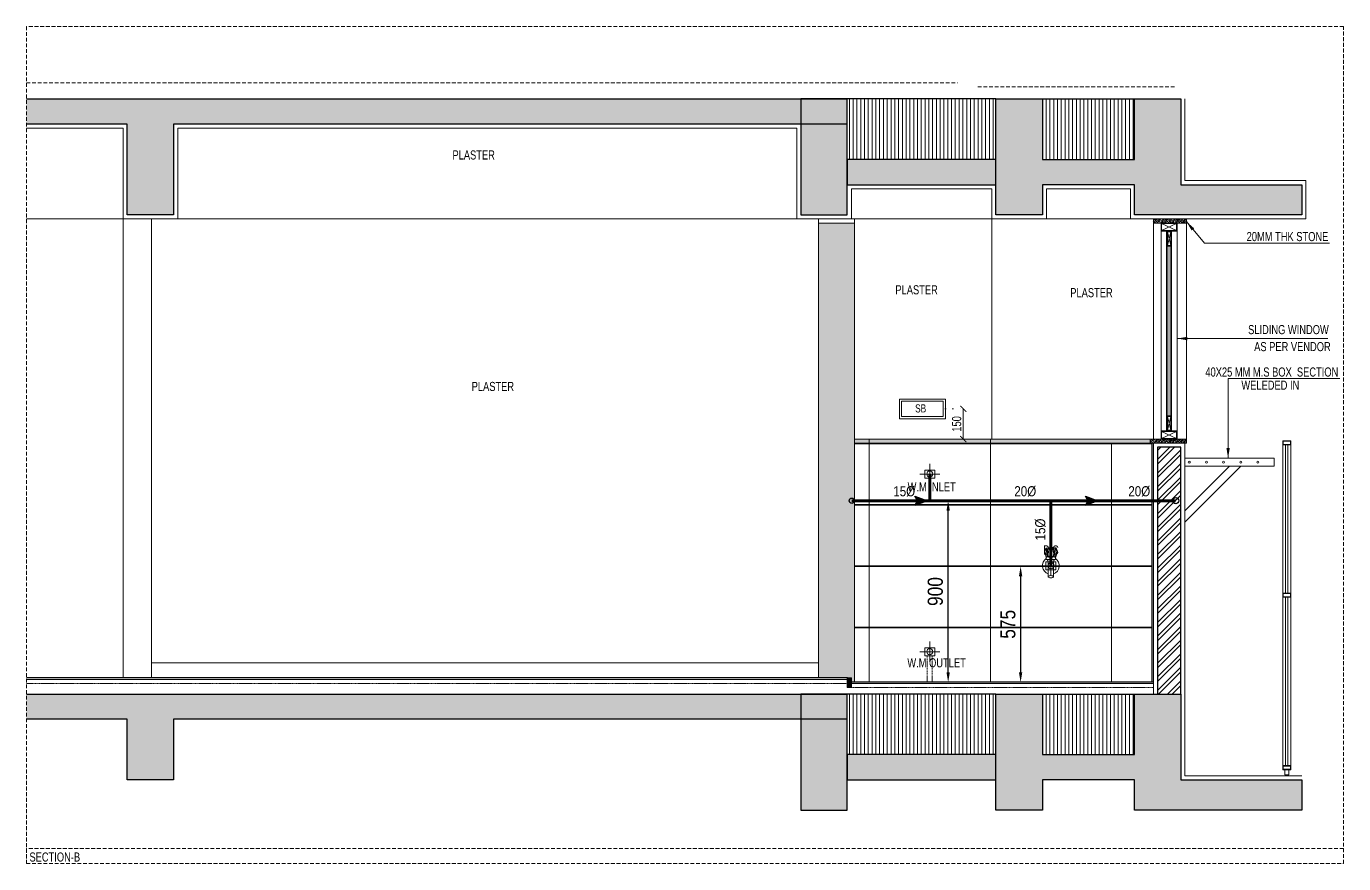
# Model space of a CAD drawing. Header units: inches. Extents: x 899679 to 12882928, y -3363313 to 527800.
# Drawn here: x 1036121 to 1042649, y 513431 to 517582 of the extents above; entities that cross this region are included whole.
import ezdxf
from ezdxf.enums import TextEntityAlignment as Align

# ---------------------------------------------------------------- set-up
doc = ezdxf.new("R2010")
doc.units = ezdxf.units.IN
doc.header["$LTSCALE"] = 150
for name, pattern in [('Dash', [6, 3, -3]), ('DASHED2', [0.375, 0.25, -0.125]), ('DOT', [0.25, 0, -0.25]), ('HIDDEN', [0.375, 0.25, -0.125]), ('HIDDEN2', [0.1875, 0.125, -0.0625])]:
    doc.linetypes.add(name, pattern=pattern)
for name, color, linetype, lineweight in [('a-Dotted-HM', 8, 'HIDDEN2', 9), ('DOTTED LINE-MSA', 3, 'HIDDEN2', 13), ('E-ELECT. SB', 240, 'Continuous', 5), ('ELE-03-MSA', 145, 'Continuous', 18), ('fer', 5, 'Continuous', 9), ('FILING-MSA', 253, 'Continuous', 9), ('G-DIM', 8, 'Continuous', 15), ('g-dot', 8, 'HIDDEN', 9), ('g-dw', 8, 'Continuous', 5), ('g-ele-01', 8, 'Continuous', 9), ('g-ele-02', 8, 'Continuous', 9), ('g-ele-03', 8, 'Continuous', 5), ('g-ele-04', 8, 'Continuous', 9), ('g-ele03', 8, 'Continuous', 0), ('g-fer', 8, 'Continuous', 9), ('g-ha50', 8, 'Continuous', 9), ('g-text', 8, 'Continuous', 9), ('PLASTER', 3, 'Continuous', 9), ('SHEET', 7, 'Continuous', 13), ('STONE', 40, 'Continuous', 18), ('STONE HATCH-MSA', 253, 'Continuous', 9), ('WALL HATCH-MSA', 251, 'Continuous', 9), ('WALL-MSA', 32, 'Continuous', 30)]:
    doc.layers.add(name, color=color, linetype=linetype, lineweight=lineweight)
for name, color, linetype in [('g-sol250', 8, 'Continuous'), ('P_DIM', 222, 'Continuous'), ('P_DOMESTIC GRAVITY PIPE', 3, 'Continuous'), ('P_SANITARY', 7, 'Continuous'), ('P_WASTE WATER PIPE', 4, 'DASHED2'), ('R.C.C HATCH-MSA', 250, 'Continuous'), ('R.C.C-MSA', 8, 'Continuous'), ('TILE SECTION', 152, 'Continuous')]:
    doc.layers.add(name, color=color, linetype=linetype)
doc.styles.add('AAAAA', font='swisscl.ttf', dxfattribs={"height": 45})
doc.styles.add('ARIAL', font='swisscl.ttf')
doc.styles.add('arial unicode', font='swisscl.ttf', dxfattribs={"height": 165})
doc.styles.add('Arial-Reg+0.8Sc', font='swisscl.ttf')
doc.styles.add('PLUMBING TEXT', font='ARIALN.TTF')
doc.dimstyles.new('75', dxfattribs={"dimtxt": 115, "dimasz": 50, "dimexe": 75, "dimexo": 0, "dimgap": 25, "dimtad": 1, "dimdec": 0, "dimzin": 0, "dimdsep": 46, "dimtxsty": 'ARIAL', "dimblk": 'ARCHTICK', "dimcen": 0.09, "dimdle": 75, "dimclrd": 256, "dimclre": 256, "dimclrt": 256, "dimadec": 0, "dimazin": 0, "dimtfac": 1, "dimtdec": 0, "dimtofl": 0, "dimtmove": 1, "dimatfit": 0, "dimfxl": 1, "dimtolj": 1, "dimtzin": 0, "dimlwd": -1, "dimlwe": -1, "dimarcsym": 0})
doc.dimstyles.new('PLUMBING DIM', dxfattribs={"dimscale": 50, "dimtxt": 1.5, "dimasz": 1, "dimexe": 1, "dimexo": 1, "dimgap": 0.5, "dimtad": 1, "dimdec": 1, "dimtxsty": 'PLUMBING TEXT', "dimcen": 1, "dimdle": 50, "dimclrd": 256, "dimclre": 256, "dimclrt": 256, "dimadec": 0, "dimazin": 0, "dimtfac": 1, "dimtdec": 1, "dimtmove": 0, "dimatfit": 3, "dimfxl": 50, "dimlwd": -1, "dimlwe": -1, "dimarcsym": 1})
doc.dimstyles.new('Scale-50', dxfattribs={"dimtxt": 75, "dimasz": 25, "dimexe": 0, "dimexo": 0, "dimgap": 20, "dimtad": 1, "dimdec": 0, "dimrnd": 1, "dimzin": 3, "dimdsep": 46, "dimtxsty": 'ARIAL', "dimblk": 'ARCHTICK', "dimcen": 0, "dimse1": 1, "dimse2": 1, "dimclrd": 50, "dimclrt": 256, "dimadec": 0, "dimazin": 0, "dimtfac": 1, "dimtdec": 0, "dimtmove": 1, "dimatfit": 3, "dimfxl": 1, "dimtolj": 1, "dimtzin": 0, "dimlwd": 18, "dimarcsym": 0})
doc.dimstyles.new('scale25', dxfattribs={"dimtxt": 45, "dimasz": 15, "dimexe": 0.18, "dimexo": 0.0625, "dimgap": 10, "dimtad": 1, "dimdec": 0, "dimzin": 0, "dimdsep": 46, "dimtxsty": 'arial unicode', "dimblk": 'ARCHTICK', "dimcen": 20, "dimclre": 251, "dimadec": 0, "dimazin": 0, "dimtfac": 1, "dimtdec": 0, "dimtmove": 1, "dimatfit": 3, "dimfxl": 1, "dimtolj": 1, "dimtzin": 0, "dimlwd": -1, "dimarcsym": 0})
pattern_1 = [(90, (-1799375.451, -757662.775), (-18.75, 0), [])]
pattern_2 = [(90, (-1799375.451, -754712.775), (-18.75, 0), [])]

# ---------------------------------------------------------------- blocks, each defined once
blk = doc.blocks.new('ARR')
at = {"ltscale": 0.025}
h = blk.add_hatch(color=256, dxfattribs=at)
edge = h.paths.add_edge_path()
edge.add_line((249, 94), (0, 0))
edge.add_line((0, 0), (249, -94))
edge.add_line((249, -94), (200, 0))
edge.add_line((200, 0), (249, 94))
at = {"color": 7, "linetype": 'Continuous', "ltscale": 0.025}
blk.add_lwpolyline([(249, 94), (0, 0), (249, -94), (200, 0)], close=True, dxfattribs=at)
blk = doc.blocks.new('1')
at = {"layer": 'g-dw', "linetype": 'Dash', "ltscale": 25}
for p, q in [((-12488573.4, -15584268.5), (-12488615.4, -15584360.5)), ((-12488573.4, -15584360.5), (-12488615.4, -15584268.5))]:
    blk.add_line(p, q, dxfattribs=at)
at = {"layer": 'g-dw', "elevation": 0}
for points in [[(-12488619.4, -15584364.5), (-12488619.4, -15584264.5), (-12488569.4, -15584264.5), (-12488569.4, -15584364.5)], [(-12488615.4, -15584360.5), (-12488615.4, -15584268.5), (-12488573.4, -15584268.5), (-12488573.4, -15584360.5)]]:
    blk.add_lwpolyline(points, close=True, dxfattribs=at)
blk = doc.blocks.new('lkjh')
for p, q in [((-149885.7, -13553), (-149885.7, -13653)), ((-149935.7, -13603), (-149835.7, -13603))]:
    blk.add_line(p, q)
blk.add_lwpolyline([(-149910.7, -13623), (-149860.7, -13623), (-149860.7, -13583), (-149910.7, -13583)], close=True)
blk.add_circle((-149885.7, -13603), 15)
blk = doc.blocks.new('A$C9f63dcfd')
blk.add_wipeout([(0, 0), (226.7, 0), (226.7, -97.4), (0, -97.4)])
at = {"layer": 'E-ELECT. SB'}
for points in [[(226.7, 0), (0, 0), (0, -97.4), (226.7, -97.4)], [(216.7, -10), (10, -10), (10, -87.4), (216.7, -87.4)]]:
    blk.add_lwpolyline(points, close=True, dxfattribs=at)
at = {"layer": 'E-ELECT. SB', "style": 'ARIAL'}
blk.add_text('SB', height=40, dxfattribs=at).set_placement((77, -66.5))
blk = doc.blocks.new('_ArchTick')
at = {"color": 0, "linetype": 'ByBlock', "const_width": 0.15}
blk.add_lwpolyline([(-0.5, -0.5), (0.5, 0.5)], dxfattribs=at)
blk = doc.blocks.new('*D163')
at = {"layer": 'Defpoints', "color": 0, "transparency": 16777216}
for p in [(276.7, 149.7), (276.7, 0), (365.5, 0)]:
    blk.add_point(p, dxfattribs=at)
at = {"layer": 'G-DIM', "color": 251, "linetype": 'DOT', "lineweight": -2, "transparency": 16777216}
for p, q in [((276.7, 149.7), (365.7, 149.7)), ((276.7, 0), (365.7, 0))]:
    blk.add_line(p, q, dxfattribs=at)
at = {"layer": 'G-DIM', "color": 0, "transparency": 16777216}
blk.add_line((365.5, 149.7), (365.5, 0), dxfattribs=at)
at = {"layer": 'G-DIM', "color": 0, "linetype": 'ByBlock', "transparency": 16777216, "xscale": 30, "yscale": 30, "zscale": 30}
for p, rotation in [((365.5, 149.7), 90), ((365.5, 0), 270)]:
    blk.add_blockref('_ArchTick', p, dxfattribs=dict(at, rotation=rotation))
at = {"layer": 'G-DIM', "color": 0, "transparency": 16777216, "insert": (333, 74.9), "char_height": 45, "attachment_point": 5, "rotation": 90, "style": 'AAAAA'}
blk.add_mtext('\\A1;150', dxfattribs=at)
blk = doc.blocks.new('A$C469b1725')
at = {"lineweight": 0}
for p, q in [((69, 1660), (69, 925)), ((81, 1660), (81, 925)), ((69, 70), (69, 905)), ((81, 70), (81, 905))]:
    blk.add_line(p, q, dxfattribs=at)
for points in [[(55, 1660), (95, 1660), (95, 1680), (55, 1680)], [(57, 1662), (93, 1662), (93, 1678), (57, 1678)], [(55, 905), (95, 905), (95, 925), (55, 925)], [(57, 907), (93, 907), (93, 923), (57, 923)], [(55, 50), (95, 50), (95, 70), (55, 70)], [(57, 52), (93, 52), (93, 68), (57, 68)], [(85, 50), (65, 50), (65, 25), (85, 25)]]:
    blk.add_lwpolyline(points, close=True, dxfattribs=at)
at = {"layer": 'ELE-03-MSA', "lineweight": 0}
for p, q in [((55, 925), (55, 1660)), ((95, 1660), (95, 925)), ((55, 905), (55, 70)), ((95, 70), (95, 905))]:
    blk.add_line(p, q, dxfattribs=at)
blk = doc.blocks.new('BOX CHANNEL')
at = {"layer": 'g-ele-03'}
blk.add_line((-451080.6, 132998.1, 0), (-451080.6, 132958.1, 0), dxfattribs=at)
at = {"layer": 'g-ele-03', "elevation": 0}
blk.add_lwpolyline([(-451080.6, 132998.1), (-450638.4, 132998.1), (-450638.4, 132958.1), (-451080.6, 132958.1)], dxfattribs=at)
at = {"layer": 'g-ele-03'}
for centre in [(-451000.5, 132978.1, 0), (-450915.5, 132978.1, 0), (-450830.5, 132978.1, 0), (-450745.5, 132978.1, 0), (-450660.5, 132978.1, 0)]:
    blk.add_circle(centre, 5, dxfattribs=at)
blk = doc.blocks.new('A$Cd3ed823a')
at = {"layer": 'P_SANITARY', "linetype": 'Continuous', "lineweight": 15}
for p, q in [((-12.8, -9.9), (-13.1, 21.2)), ((12.8, -9.9), (12.8, 21.2)), ((-12.8, -9.9), (-12.8, -52.9)), ((12.8, -9.9), (12.8, -52.9))]:
    blk.add_line(p, q, dxfattribs=at)
for points in [[(22.4, 32.8), (22.4, 41.4), (32.5, 72.6), (26.5, 89.7), (26.1, 89.8), (25.2, 89.9), (22, 90.5), (16.8, 91.3), (10.2, 91.9), (2.5, 92.1), (-6.2, 91.7), (-15.4, 90.7), (-24.7, 88.5), (-32.4, 72.2), (-22.6, 44), (-22.6, 32.8), (22.4, 32.8)], [(-30.5, 72.6), (-32.2, 72.6)], [(-29.7, 72.4), (-25.7, 84.4), (-25, 84.6), (-23.6, 84.8), (-22.1, 84.2), (-20.9, 82.2), (-21.2, 72), (-16.8, 48.8), (-16.8, 48.5), (-17, 47.8), (-17.6, 45.8), (-18.2, 45), (-19.2, 44.6), (-20.3, 44.8), (-21.7, 45.8), (-29.7, 72.4)], [(26.4, 88.8), (-22.7, 88.8)], [(-17.6, 72.6), (-22.4, 72.6)], [(-17.3, 72.6), (-14.3, 84.2), (-13.6, 84.6), (-12.3, 85.4), (-10.4, 85.4), (-9.4, 84.8), (-8.5, 83.4), (-3.7, 72.4), (-6.4, 46.6), (-7.1, 45.8), (-8.5, 44.6), (-10.5, 44.2), (-11.5, 44.8), (-12.3, 46), (-17.3, 72.6)], [(3.4, 72.6), (-3.3, 72.6)], [(17, 72.6), (13.9, 84.2), (13.3, 84.6), (11.9, 85.4), (10.1, 85.4), (9.1, 84.8), (8.2, 83.4), (3.4, 72.4), (6.1, 46.6), (6.8, 45.8), (8.2, 44.6), (10.2, 44.2), (11.1, 44.8), (12, 46), (17, 72.6)], [(29.4, 72.4), (25.3, 84.4), (24.8, 84.6), (23.3, 84.8), (21.8, 84.2), (20.6, 82.2), (20.9, 72), (16.5, 48.8), (16.5, 48.5), (16.7, 47.8), (17.3, 45.8), (17.9, 45), (18.9, 44.6), (20, 44.8), (21.4, 45.8), (29.4, 72.4)], [(20.6, 72.6), (17, 72.6)], [(32.4, 72.6), (29.4, 72.6)]]:
    blk.add_lwpolyline(points, dxfattribs=at)
for centre, radius, start, end in [((0, 1.9), 42, 122.54864, 252.29813), ((-28.4, 21.2), 15.3, 0, 49.57903), ((0, 1.9), 42, 287.70187, 57.81616), ((28.1, 21.2), 15.3, 130.42097, 180), ((0, -13.2), 13.2, 14.69561, 165.30439)]:
    blk.add_arc(centre, radius, start, end, dxfattribs=at)
blk.add_ellipse((0, -52.9), major_axis=(-12.8, 0), ratio=0.445426, dxfattribs=at)
blk = doc.blocks.new('*D167')
at = {"layer": 'Defpoints', "color": 0, "transparency": 16777216}
for p in [(5110.3, 8816), (5002.3, 8241.1), (5090.2, 8241.1)]:
    blk.add_point(p, dxfattribs=at)
at = {"layer": 'P_DIM', "transparency": 16777216}
for p, q in [((5060.3, 8816), (4952.3, 8816)), ((5002.3, 8766), (5002.3, 8291.1)), ((5040.2, 8241.1), (4952.3, 8241.1))]:
    blk.add_line(p, q, dxfattribs=at)
for points in [[(5010.6, 8766), (4994, 8766), (5002.3, 8816)], [(4994, 8291.1), (5010.6, 8291.1), (5002.3, 8241.1)]]:
    blk.add_solid(points, dxfattribs=at)
at = {"layer": 'P_DIM', "transparency": 16777216, "insert": (4939.2, 8528.5), "char_height": 75, "attachment_point": 5, "rotation": 90, "style": 'PLUMBING TEXT'}
blk.add_mtext('575', dxfattribs=at)
blk = doc.blocks.new('*D168')
at = {"layer": 'Defpoints', "color": 0, "transparency": 16777216}
for p in [(4643.2, 9141.1), (4743.4, 9141.1), (4702.2, 8241.1)]:
    blk.add_point(p, dxfattribs=at)
at = {"layer": 'P_DIM', "transparency": 16777216}
for p, q in [((4693.4, 9141.1), (4593.2, 9141.1)), ((4643.2, 8291.1), (4643.2, 9091.1)), ((4652.2, 8241.1), (4593.2, 8241.1))]:
    blk.add_line(p, q, dxfattribs=at)
for points in [[(4651.6, 9091.1), (4634.9, 9091.1), (4643.2, 9141.1)], [(4634.9, 8291.1), (4651.6, 8291.1), (4643.2, 8241.1)]]:
    blk.add_solid(points, dxfattribs=at)
at = {"layer": 'P_DIM', "transparency": 16777216, "insert": (4579.9, 8691.1), "char_height": 75, "attachment_point": 5, "rotation": 90, "style": 'PLUMBING TEXT'}
blk.add_mtext('900', dxfattribs=at)
blk = doc.blocks.new('A$C30282bb8')
at = {"layer": 'g-ele-02'}
blk.add_blockref('A$C9f63dcfd', (50, 198.4, 0), dxfattribs=at)
at = {"layer": 'G-DIM'}
dim = blk.add_linear_dim(base=(365.5, 0), p1=(276.7, 149.7, 0), p2=(276.7, 0), angle=90, dimstyle='scale25', override={"dimtxt": 45, "dimasz": 30, "dimtxsty": 'AAAAA', "dimblk1": 'ArchTick', "dimblk2": 'ArchTick', "dimsah": 1, "dimse1": 0, "dimse2": 0}, dxfattribs=at)
dim.commit()
dim.dimension.update_dxf_attribs({"geometry": '*D163', "text_midpoint": (365.5, 74.9), "dimtype": 160})
blk = doc.blocks.new('G$CA8CA8653')
at = {"layer": 'FILING-MSA'}
h = blk.add_hatch(dxfattribs=at)
h.set_pattern_fill('ANSI31', color=251, scale=150, angle=45)
h.set_pattern_definition(pattern_2)
h.paths.add_polyline_path([(4880.3, 11132.93), (4880.3, 10832.93), (4143.5, 10832.93), (4143.5, 11132.93)])
h = blk.add_hatch(dxfattribs=at)
h.set_pattern_fill('ANSI31', color=251, scale=150, angle=45)
h.set_pattern_definition(pattern_2)
h.paths.add_polyline_path([(5110.3, 11132.93), (5110.3, 10832.93), (5566.1, 10832.93), (5566.1, 11132.93)])
h = blk.add_hatch(dxfattribs=at)
h.set_pattern_fill('ANSI31', color=251, scale=150, angle=45)
h.set_pattern_definition(pattern_1)
h.paths.add_polyline_path([(4880.3, 8182.93), (4880.3, 7882.93), (4143.5, 7882.93), (4143.5, 8182.93)])
h = blk.add_hatch(dxfattribs=at)
h.set_pattern_fill('ANSI31', color=251, scale=150, angle=45)
h.set_pattern_definition(pattern_1)
h.paths.add_polyline_path([(5110.3, 8182.93), (5110.3, 7882.93), (5566.1, 7882.93), (5566.1, 8182.93)])
at = {"layer": 'g-sol250'}
h = blk.add_hatch(dxfattribs=at)
h.set_pattern_fill('ANSI33', color=251, scale=2, style=0)
h.set_pattern_definition([(45, (-33135179.347, 17125118.19), (-8.980256121, 8.980256121), []), (45, (-33135170.367, 17125118.19), (-8.980256121, 8.980256121), [6.35, -3.175])])
h.paths.add_polyline_path([(5660.16, 10517.93), (5824.16, 10517.93), (5824.16, 10537.93), (5660.16, 10537.93)])
h = blk.add_hatch(dxfattribs=at)
h.set_pattern_fill('ANSI33', color=251, scale=2, style=0)
h.set_pattern_definition([(45, (-33135179.347, 17125212.189), (-8.980256121, 8.980256121), []), (45, (-33135170.367, 17125212.189), (-8.980256121, 8.980256121), [6.35, -3.175])])
h.paths.add_polyline_path([(5645.16, 9446.93), (5824.16, 9446.93), (5824.16, 9426.93), (5645.16, 9426.93)])
at = {"layer": 'R.C.C HATCH-MSA'}
h = blk.add_hatch(color=251, dxfattribs=at)
h.dxf.hatch_style = 1
h.paths.add_polyline_path([(4143.5, 11007.93), (4143.5, 11132.93), (75, 11132.93), (75, 11007.93), (575, 11007.93), (575, 10557.93), (805, 10557.93), (805, 11007.93)])
h.paths.add_polyline_path([(4880.3, 11132.93), (4880.3, 10557.93), (5110.3, 10557.93), (5110.3, 10707.93), (5566.1, 10707.93), (5566.1, 10557.93), (6396.1, 10557.93), (6396.1, 10707.93), (5796.1, 10707.93), (5796.1, 11132.93), (5566.1, 11132.93), (5566.1, 10832.93), (5110.3, 10832.93), (5110.3, 11132.93)])
h = blk.add_hatch(color=251, dxfattribs=at)
h.dxf.hatch_style = 1
h.paths.add_polyline_path([(3913.5, 10557.93), (4143.5, 10557.93), (4143.5, 11007.93), (3913.5, 11007.93)])
h = blk.add_hatch(color=251, dxfattribs=at)
h.dxf.hatch_style = 1
h.paths.add_polyline_path([(4143.5, 10707.93), (4880.3, 10707.93), (4880.3, 10832.93), (4143.5, 10832.93)])
h = blk.add_hatch(color=251, dxfattribs=at)
h.dxf.hatch_style = 1
h.paths.add_polyline_path([(4143.5, 8057.93), (4143.5, 8182.93), (75, 8182.93), (75, 8057.93), (575, 8057.93), (575, 7757.93), (805, 7757.93), (805, 8057.93)])
h.paths.add_polyline_path([(4880.3, 8182.93), (4880.3, 7607.93), (5110.3, 7607.93), (5110.3, 7757.93), (5566.1, 7757.93), (5566.1, 7607.93), (6396.1, 7607.93), (6396.1, 7757.93), (5796.1, 7757.93), (5796.1, 8182.93), (5566.1, 8182.93), (5566.1, 7882.93), (5110.3, 7882.93), (5110.3, 8182.93)])
h = blk.add_hatch(color=251, dxfattribs=at)
h.dxf.hatch_style = 1
h.paths.add_polyline_path([(3913.5, 7607.93), (4143.5, 7607.93), (4143.5, 8057.93), (3913.5, 8057.93)])
h = blk.add_hatch(color=251, dxfattribs=at)
h.dxf.hatch_style = 1
h.paths.add_polyline_path([(4143.5, 7757.93), (4880.3, 7757.93), (4880.3, 7882.93), (4143.5, 7882.93)])
at = {"layer": 'STONE', "ltscale": 750}
h = blk.add_hatch(color=251, dxfattribs=at)
h.dxf.hatch_style = 1
h.paths.add_polyline_path([(4163.44, 8262.93), (4143.44, 8262.93), (4143.44, 8214.93), (4163.44, 8214.93)])
at = {"layer": 'STONE HATCH-MSA', "ltscale": 750}
h = blk.add_hatch(color=251, dxfattribs=at)
h.dxf.hatch_style = 1
h.paths.add_polyline_path([(4179.5, 10517.93), (4000.5, 10517.93), (4000.5, 8262.93), (4163.44, 8262.93), (4163.44, 8242.93), (4179.5, 8242.93)])
h = blk.add_hatch(color=251, dxfattribs=at)
h.dxf.hatch_style = 1
h.paths.add_polyline_path([(4179.5, 9426.93), (4179.5, 9446.93), (5645.16, 9446.92), (5645.16, 9426.94)])
at = {"layer": 'WALL HATCH-MSA'}
h = blk.add_hatch(dxfattribs=at)
h.set_pattern_fill('ANSI32', color=251, scale=5)
h.set_pattern_definition([(45, (-923230.05, -500668.443), (-33.6759605, 33.6759605), []), (45, (-923207.6, -500668.443), (-33.6759605, 33.6759605), [])])
h.paths.add_polyline_path([(5681.1, 8182.93), (5796.1, 8182.93), (5796.1, 9406.93), (5681.1, 9406.93)])
at = {"layer": 'a-Dotted-HM', "color": 251, "ltscale": 0.01}
for p, q in [((4143.44, 8234.93, 0), (75, 8234.93, 0)), ((4163.44, 8214.93, 0), (5661.1, 8214.93, 0))]:
    blk.add_line(p, q, dxfattribs=at)
at = {"layer": 'DOTTED LINE-MSA', "color": 251}
for p, q in [((75, 11212.93), (4690.3, 11212.93)), ((4790.3, 11192.93), (5769.49, 11192.93)), ((4790.3, 8242.93), (5661.1, 8242.93))]:
    blk.add_line(p, q, dxfattribs=at)
at = {"layer": 'g-dot', "color": 251, "ltscale": 0.15}
for p, q in [((4539.8, 8372.51, 0), (4539.8, 8242.93, 0)), ((4564.8, 8372.51, 0), (4564.8, 8242.93, 0))]:
    blk.add_line(p, q, dxfattribs=at)
at = {"layer": 'g-dw', "color": 251, "linetype": 'Continuous', "ltscale": 500, "elevation": 0}
for points in [[(5725.6, 10402.93), (5725.6, 10477.93), (5750.6, 10477.93), (5750.6, 10402.93)], [(5729.6, 10406.93), (5729.6, 10473.93), (5746.6, 10473.93), (5746.6, 10406.93)]]:
    blk.add_lwpolyline(points, close=True, dxfattribs=at)
at = {"layer": 'g-dw', "color": 251, "linetype": 'Continuous', "ltscale": 500}
for points in [[(5725.6, 9561.93), (5725.6, 9486.93), (5750.6, 9486.93), (5750.6, 9561.93)], [(5729.6, 9557.93), (5729.6, 9490.93), (5746.6, 9490.93), (5746.6, 9557.93)]]:
    blk.add_lwpolyline(points, close=True, dxfattribs=at)
at = {"layer": 'g-ele-01', "color": 251}
blk.add_lwpolyline([(4852.3, 9426.93), (4179.5, 9426.93), (4179.5, 9446.93), (4852.3, 9446.93)], dxfattribs=at)
at = {"layer": 'g-ele-02', "color": 251}
for p, q in [((4860.3, 10537.93), (4860.3, 9446.93)), ((4852.3, 8242.93), (4852.3, 9446.93)), ((4852.3, 9422.93, 0), (5653.16, 9422.93, 0)), ((5452.3, 8242.93), (5452.3, 9422.93, 0)), ((4852.3, 9122.99, 0), (5653.16, 9122.99, 0)), ((4852.3, 9118.99, 0), (5653.16, 9118.99, 0)), ((4852.3, 8818.99, 0), (5653.16, 8818.99, 0)), ((4852.3, 8814.99, 0), (5653.16, 8814.99, 0)), ((4852.3, 8514.99, 0), (5653.16, 8514.99, 0)), ((4852.3, 8510.99, 0), (5653.16, 8510.99, 0))]:
    blk.add_line(p, q, dxfattribs=at)
for points in [[(695, 8262.93), (555, 8262.93), (555, 10537.93), (695, 10537.93)], [(4179.5, 10517.93), (4000.5, 10517.93), (4000.5, 10537.93), (4179.5, 10537.93)], [(4179.5, 10517.93), (4000.5, 10517.93), (4000.5, 8262.93), (4163.44, 8262.93), (4163.44, 8242.93), (4179.5, 8242.93)]]:
    blk.add_lwpolyline(points, close=True, dxfattribs=at)
at = {"layer": 'g-ele-02', "color": 251, "ltscale": 250, "elevation": 0}
blk.add_lwpolyline([(5732.1, 9561.93), (5744.1, 9561.93), (5744.1, 10402.93), (5732.1, 10402.93), (5732.1, 9561.93)], dxfattribs=at)
at = {"layer": 'g-ele-02', "color": 251}
blk.add_lwpolyline([(4852.3, 9426.93), (5645.16, 9426.93), (5645.16, 9446.93), (4852.3, 9446.93)], dxfattribs=at)
at = {"layer": 'g-ele-03', "color": 251}
for p, q in [((3893.5, 10537.93), (75, 10537.93)), ((5698.1, 9486.93), (5698.1, 10477.93, 0)), ((5746.6, 10406.93, 0), (5729.6, 10473.93, 0)), ((5729.6, 10406.93, 0), (5746.6, 10473.93, 0)), ((5778.1, 9486.93), (5778.1, 10477.93, 0)), ((5746.6, 9557.93, 0), (5729.6, 9490.93, 0)), ((5729.6, 9557.93, 0), (5746.6, 9490.93, 0)), ((4852.3, 9422.93, 0), (4179.5, 9422.93, 0)), ((4252.3, 8242.93), (4252.3, 9446.93)), ((4852.3, 9122.99, 0), (4179.5, 9122.99, 0)), ((4852.3, 9118.99, 0), (4179.5, 9118.99, 0)), ((4852.3, 8818.99, 0), (4179.5, 8818.99, 0)), ((4852.3, 8814.99, 0), (4179.5, 8814.99, 0)), ((4852.3, 8514.99, 0), (4179.5, 8514.99, 0)), ((4852.3, 8510.99, 0), (4179.5, 8510.99, 0))]:
    blk.add_line(p, q, dxfattribs=at)
for points in [[(4163.5, 10537.93), (4860.3, 10537.93)], [(5546.1, 10537.93), (5130.3, 10537.93)]]:
    blk.add_lwpolyline(points, dxfattribs=at)
at = {"layer": 'g-ele-03', "color": 251, "linetype": 'Continuous', "elevation": 0}
blk.add_lwpolyline([(5750.6, 10402.93), (5725.6, 10402.93), (5725.6, 9561.93), (5750.6, 9561.93), (5750.6, 10402.93)], dxfattribs=at)
at = {"layer": 'g-ele-04', "color": 251}
blk.add_lwpolyline([(5660.16, 10517.93), (5824.16, 10517.93), (5824.16, 9446.93), (5660.16, 9446.93)], close=True, dxfattribs=at)
at = {"layer": 'g-ele03', "color": 251}
for p, q in [((6037.22, 9311.88, 0), (5816.1, 9090.76, 0)), ((6093.79, 9311.88, 0), (5816.1, 9034.19, 0))]:
    blk.add_line(p, q, dxfattribs=at)
at = {"layer": 'g-ele03', "color": 251, "ltscale": 500, "elevation": 0}
blk.add_lwpolyline([(4000.5, 8337.93), (695, 8337.93)], dxfattribs=at)
at = {"layer": 'PLASTER', "color": 251, "ltscale": 0.01}
blk.add_line((4163.44, 8234.93, 0), (5661.1, 8234.93, 0), dxfattribs=at)
at = {"layer": 'PLASTER', "color": 251}
for points in [[(75, 10987.93), (555, 10987.93), (555, 10537.93), (825, 10537.93), (825, 10987.93), (3893.5, 10987.93), (3893.5, 10537.93), (4163.5, 10537.93), (4163.5, 10687.93), (4860.3, 10687.93), (4860.3, 10537.93), (5130.3, 10537.93), (5130.3, 10687.93), (5546.1, 10687.93), (5546.1, 10537.93), (6416.1, 10537.93), (6416.1, 10727.93), (5816.1, 10727.93), (5816.1, 11132.93)], [(6396.1, 7777.93), (5816.1, 7777.93), (5816.1, 9426.93), (5661.1, 9426.93), (5661.1, 8182.93)]]:
    blk.add_lwpolyline(points, dxfattribs=at)
at = {"layer": 'PLASTER', "color": 251, "ltscale": 0.01, "elevation": 0}
blk.add_lwpolyline([(4143.44, 8254.93), (75, 8254.93)], dxfattribs=at)
at = {"layer": 'R.C.C-MSA', "color": 251}
for points in [[(75, 11132.93), (4143.5, 11132.93)], [(4880.3, 11132.93), (5110.3, 11132.93), (5110.3, 10832.93), (5566.1, 10832.93), (5566.1, 11132.93), (5796.1, 11132.93), (5796.1, 10707.93), (6396.1, 10707.93), (6396.1, 10557.93), (5566.1, 10557.93), (5566.1, 10707.93), (5110.3, 10707.93), (5110.3, 10557.93), (4880.3, 10557.93), (4880.3, 11132.93)], [(4143.5, 11007.93), (805, 11007.93), (805, 10557.93), (575, 10557.93), (575, 11007.93), (75, 11007.93)], [(75, 8182.93), (4143.5, 8182.93)], [(4880.3, 8182.93), (5110.3, 8182.93), (5110.3, 7882.93), (5566.1, 7882.93), (5566.1, 8182.93), (5796.1, 8182.93), (5796.1, 7757.93), (6396.1, 7757.93), (6396.1, 7607.93), (5566.1, 7607.93), (5566.1, 7757.93), (5110.3, 7757.93), (5110.3, 7607.93), (4880.3, 7607.93), (4880.3, 8182.93)], [(4143.5, 8057.93), (805, 8057.93), (805, 7757.93), (575, 7757.93), (575, 8057.93), (75, 8057.93)]]:
    blk.add_lwpolyline(points, dxfattribs=at)
for points in [[(3913.5, 10557.93), (4143.5, 10557.93), (4143.5, 11132.93), (3913.5, 11132.93)], [(4143.5, 10707.93), (4880.3, 10707.93), (4880.3, 10832.93), (4143.5, 10832.93)], [(3913.5, 7607.93), (4143.5, 7607.93), (4143.5, 8182.93), (3913.5, 8182.93)], [(4143.5, 7757.93), (4880.3, 7757.93), (4880.3, 7882.93), (4143.5, 7882.93)]]:
    blk.add_lwpolyline(points, close=True, dxfattribs=at)
at = {"layer": 'SHEET', "color": 251, "linetype": 'HIDDEN', "ltscale": 0.5}
for points in [[(75, 7341.98), (6603.24, 7341.98), (6603.24, 11492.87), (75, 11492.87)], [(75, 7341.98), (6603.24, 7341.98), (6603.24, 7416.98), (75, 7416.98)]]:
    blk.add_lwpolyline(points, close=True, dxfattribs=at)
at = {"layer": 'STONE', "color": 251, "linetype": 'Continuous', "ltscale": 750}
for points in [[(5660.16, 10517.93), (5824.16, 10517.93), (5824.16, 10537.93), (5660.16, 10537.93)], [(5645.16, 9446.93), (5824.16, 9446.93), (5824.16, 9426.93), (5645.16, 9426.93)]]:
    blk.add_lwpolyline(points, close=True, dxfattribs=at)
at = {"layer": 'STONE', "color": 251}
blk.add_lwpolyline([(4163.44, 8262.93), (4143.44, 8262.93), (4143.44, 8214.93), (4163.44, 8214.93)], close=True, dxfattribs=at)
at = {"layer": 'TILE SECTION', "color": 251, "ltscale": 0.01}
blk.add_line((4163.44, 8242.93, 0), (5661.1, 8242.93, 0), dxfattribs=at)
blk.add_lwpolyline([(5653.16, 9426.93), (5653.16, 8242.93)], dxfattribs=at)
at = {"layer": 'TILE SECTION', "color": 251, "ltscale": 500, "elevation": 0}
blk.add_lwpolyline([(4144.95, 8262.93), (75, 8262.93)], dxfattribs=at)
at = {"layer": 'WALL-MSA', "color": 251}
for p, q in [((4880.3, 11132.93), (4143.5, 11132.93)), ((5110.3, 11132.93), (5566.1, 11132.93)), ((4880.3, 8182.93), (4143.5, 8182.93)), ((5110.3, 8182.93), (5566.1, 8182.93)), ((5110.3, 8182.93), (5566.1, 8182.93))]:
    blk.add_line(p, q, dxfattribs=at)
blk.add_lwpolyline([(5681.1, 8182.93), (5796.1, 8182.93), (5796.1, 9406.93), (5681.1, 9406.93)], close=True, dxfattribs=at)
at = {"layer": 'fer', "color": 251, "xscale": -1}
for p in [(-145333.41, 22876.43), (-145333.41, 21995.55, 0)]:
    blk.add_blockref('lkjh', p, dxfattribs=at)
at = {"layer": 'g-ele-02', "color": 251, "ltscale": 275, "xscale": 0.8, "yscale": 0.8, "zscale": 0.8, "rotation": 270.0000000017585}
for p in [(12473189.72, -9980377.58), (12473189.72, -9981408.58)]:
    blk.add_blockref('1', p, dxfattribs=at)
at = {"layer": 'g-ele-02', "color": 251, "xscale": -1}
blk.add_blockref('A$C469b1725', (6396.1, 7757.93), dxfattribs=at)
at = {"layer": 'g-fer', "color": 251}
blk.add_blockref('lkjh', (155038.02, 22422.02, 0), dxfattribs=at)
at = {"layer": 'g-ha50', "color": 251, "ltscale": 150, "xscale": -1}
blk.add_blockref('BOX CHANNEL', (-444822.25, -123646.18, 0), dxfattribs=at)
at = {"layer": 'P_SANITARY', "color": 251}
blk.add_blockref('A$Cd3ed823a', (5152.3, 8817.13, 0), dxfattribs=at)
at = {"layer": 'g-text', "color": 251, "style": 'arial unicode'}
for p in [(2186.75, 10855.22, 0), (4381.74, 10186.77, 0), (5248.43, 10172.65, 0), (2281.87, 9707.58, 0)]:
    blk.add_text('PLASTER', height=45, dxfattribs=at).set_placement(p, align=Align.MIDDLE_LEFT)
for s, p in [('20MM THK STONE ', (6122.45, 10428.3, 0)), ('SLIDING WINDOW ', (6129.71, 9966.96, 1811.48)), ('AS PER VENDOR', (6159.8, 9882.64, 1811.48)), ('40X25 MM M.S BOX  SECTION', (5917.89, 9756.71, 0)), (' WELEDED IN', (6083.67, 9691.52, 0)), ('W.M INLET ', (4442.48, 9187.04, 0)), ('B.C ', (5114.76, 8874.44, 0)), ('W.M OUTLET ', (4441.04, 8315.31, 0)), ('SECTION-B', (90.31, 7352.46))]:
    blk.add_text(s, height=45, dxfattribs=at).set_placement(p)
at = {"layer": 'P_DIM', "color": 251}
for base, p1, p2, picture, middle in [((4643.24, 9141.07), (4702.18, 8241.07), (4743.36, 9141.07), '*D168', (4579.95, 8691.07)), ((5002.3, 8241.07), (5110.3, 8816.03, 0), (5090.22, 8241.07), '*D167', (4939.16, 8528.55))]:
    dim = blk.add_linear_dim(base=base, p1=p1, p2=p2, angle=90, dimstyle='PLUMBING DIM', dxfattribs=at)
    dim.commit()
    dim.dimension.update_dxf_attribs({"geometry": picture, "text_midpoint": middle})
at = {"layer": 'g-text', "color": 251}
for points, dimstyle, override in [([(5824.16, 10524.69), (5912.84, 10417.73), (6533.89, 10417.73)], '75', {"dimtxt": 90, "dimgap": 10, "dimtad": 0, "dimtxsty": 'Arial-Reg+0.8Sc', "dimclrd": 50}), ([(5777.92, 9945.22, 0), (6524.38, 9945.22, 0)], 'Scale-50', {"dimasz": 50, "dimtad": 0})]:
    blk.add_leader(points, dimstyle=dimstyle, override=override, dxfattribs=at)
at = {"layer": 'g-text', "color": 251, "ltscale": 750}
blk.add_leader([(6030.61, 9351.88, 0), (6030.61, 9746.41, 0), (6585.03, 9746.41, 0)], dimstyle='75', override={"dimtxt": 90, "dimgap": 10, "dimtad": 0, "dimtxsty": 'Arial-Reg+0.8Sc', "dimclrd": 50}, dxfattribs=at)
at = {"layer": 'g-ele-02', "color": 251}
blk.add_blockref('A$C30282bb8', (4352.57, 9446.93), dxfattribs=at)

msp = doc.modelspace()

# ---------------------------------------------------------------- linework, layer by layer
at = {"layer": 'P_DOMESTIC GRAVITY PIPE', "const_width": 15}
for points in [[(1040598.04, 515362.53), (1040598.04, 515229.73)], [(1040211.42, 515230.2), (1041816.92, 515230.2)]]:
    msp.add_lwpolyline(points, dxfattribs=at)
at = {"layer": 'P_DOMESTIC GRAVITY PIPE', "const_width": 15, "elevation": 0}
msp.add_lwpolyline([(1041198.04, 514906.26), (1041198.04, 515230.2)], dxfattribs=at)
at = {"layer": 'P_DOMESTIC GRAVITY PIPE'}
for centre, radius in [((1040211.42, 515230.2), 13.12), ((1041816.92, 515230.2), 15.4)]:
    msp.add_circle(centre, radius, dxfattribs=at)

# ---------------------------------------------------------------- block references
at = {"layer": 'P_DOMESTIC GRAVITY PIPE', "xscale": -0.25, "yscale": 0.25, "zscale": 0.25}
for p in [(1040586.55, 515230.2), (1041431.42, 515230.2)]:
    msp.add_blockref('ARR', p, dxfattribs=at)

# ---------------------------------------------------------------- texts
at = {"layer": 'P_DOMESTIC GRAVITY PIPE', "style": 'PLUMBING TEXT'}
for s, p in [('15%%C', (1040417.16, 515252.37)), ('20%%C', (1041016.97, 515252.37)), ('20%%C', (1041581.94, 515252.37))]:
    msp.add_text(s, height=50, dxfattribs=at).set_placement(p)
msp.add_text('15%%C', height=50, rotation=90, dxfattribs=at).set_placement((1041170.26, 515033.6))

# ---------------------------------------------------------------- next in the draw order: block references
at = {"layer": 'P_WASTE WATER PIPE', "color": 1}
msp.add_blockref('G$CA8CA8653', (1036045.74, 506089.13), dxfattribs=at)

doc.saveas('drawing.dxf')
